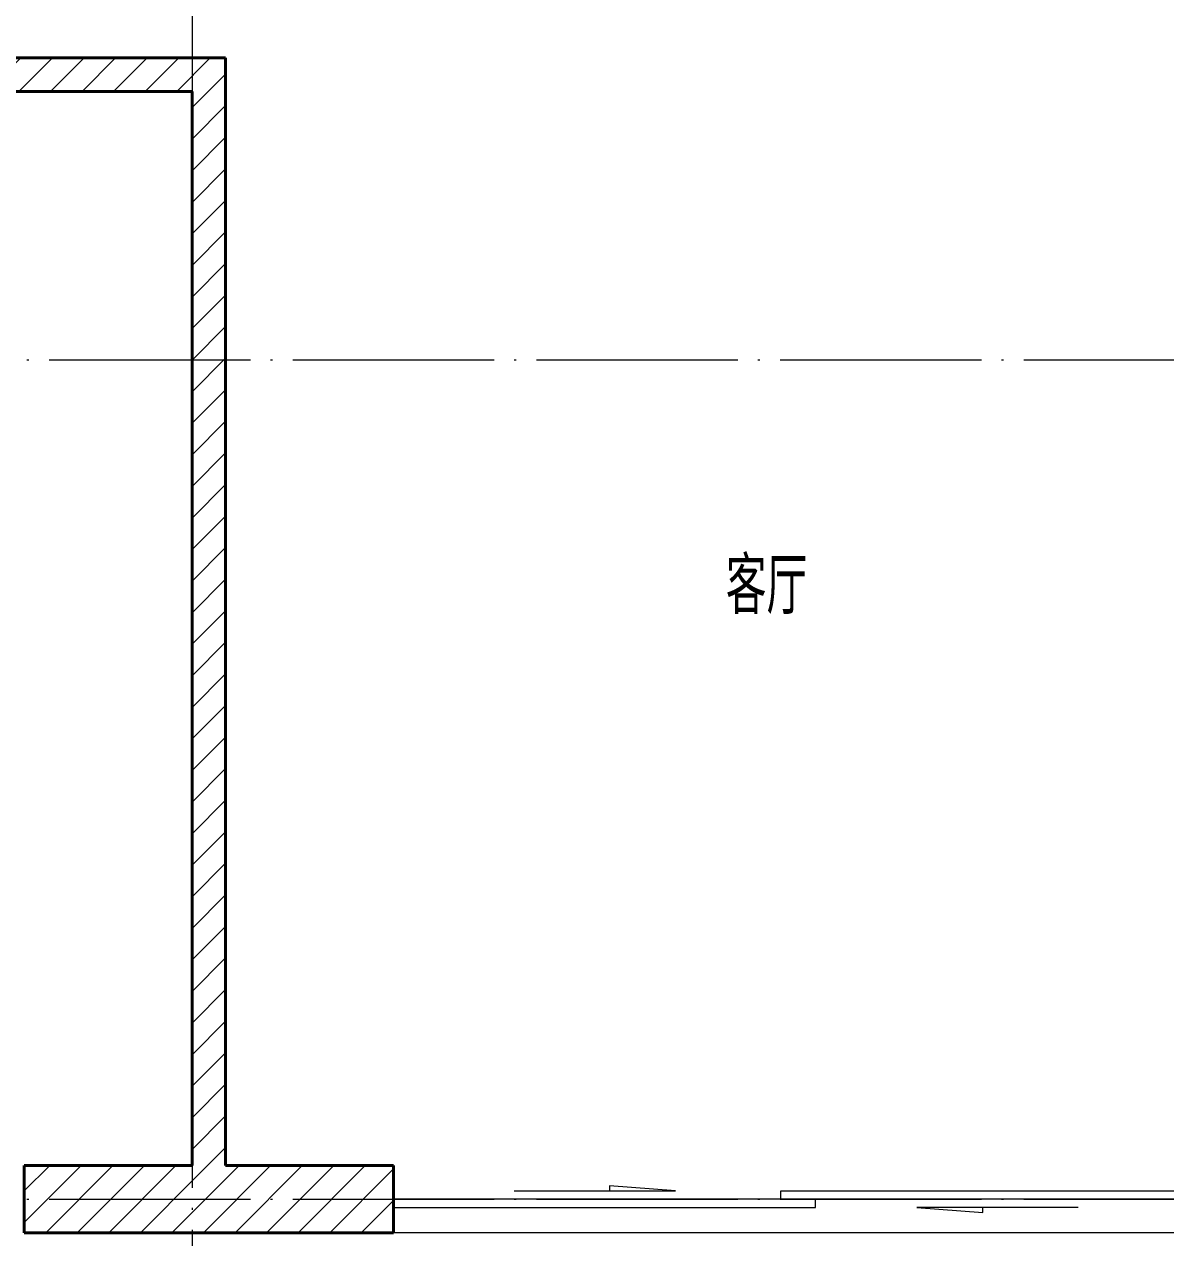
# Model space of a CAD drawing. Extents: x 27938 to 650306, y -92720 to 1524912.
# Drawn here: x 305617 to 309018, y 105491 to 109106 of the extents above; entities that cross this region are included whole.
import ezdxf

# ---------------------------------------------------------------- set-up
doc = ezdxf.new("R2010")
doc.units = 0
doc.header["$LTSCALE"] = 1000
doc.header["$MEASUREMENT"] = 0
doc.linetypes.add('DOTE', pattern=[2.42, 2, -0.2, 0.02, -0.2])
for name, color, linetype, lineweight in [('DOTE', 19, 'DOTE', 9), ('PUB_HATCH', 8, 'Continuous', 9), ('WALL', 9, 'Continuous', 40), ('WINDOW', 8, 'Continuous', 15)]:
    doc.layers.add(name, color=color, linetype=linetype, lineweight=lineweight)
doc.layers.add('PUB_TEXT', color=4, linetype='Continuous')
doc.styles.get("Standard").update_dxf_attribs({"font": 'gbenor.shx', "bigfont": 'gbcbig.shx'})
pattern_1 = [(45, (0, 47.75), (-47.022601, 47.022601), [])]

# ---------------------------------------------------------------- blocks, each defined once
blk = doc.blocks.new('FGDGDRGSDGDG')
at = {"layer": 'DOTE', "linetype": 'DOTE', "ltscale": 0.3}
for p, q in [((524182.5, 529998.5), (524182.5, 513948.5)), ((488182.5, 520248.5), (546982.5, 520248.5)), ((488182.5, 517748.5), (546982.5, 517748.5))]:
    blk.add_line(p, q, dxfattribs=at)
blk = doc.blocks.new('$DorLib2D$00000131')
at = {"color": 0, "linetype": 'Continuous'}
for p, q in [((0.15, 0.125), (0.2319, 0.1973)), ((0.2319, 0.1973), (0.2319, 0.125)), ((-0.5, 0.125), (-0.5, 0)), ((0.0192, 0.125), (-0.5, 0.125)), ((0.0192, 0), (0.0192, 0.125)), ((0.35, 0.125), (0.15, 0.125)), ((-0.5, 0), (0.0192, 0)), ((-0.024, 0), (0.5, 0)), ((-0.024, -0.125), (-0.024, 0)), ((0.5, 0), (0.5, -0.125)), ((-0.35, -0.125), (-0.15, -0.125)), ((-0.2319, -0.1973), (-0.2319, -0.125)), ((-0.15, -0.125), (-0.2319, -0.1973)), ((0.5, -0.125), (-0.024, -0.125))]:
    blk.add_line(p, q, dxfattribs=at)

msp = doc.modelspace()

# ---------------------------------------------------------------- hatches: boundary and pattern name
at = {"layer": 'PUB_HATCH'}
h = msp.add_hatch(dxfattribs=at)
h.set_pattern_fill('普通砖', color=256, scale=50, style=0)
h.set_pattern_definition(pattern_1)
h.paths.add_polyline_path([(306216.6, 109005.9), (304116.6, 109005.9), (304116.6, 108905.9), (306116.6, 108905.9)])
h = msp.add_hatch(dxfattribs=at)
h.set_pattern_fill('普通砖', color=256, scale=50, style=0)
h.set_pattern_definition(pattern_1)
h.paths.add_polyline_path([(306216.6, 109005.9), (306116.6, 108905.9), (306116.6, 105705.9), (306149.9, 105639.2), (306216.6, 105705.9)])
h = msp.add_hatch(dxfattribs=at)
h.set_pattern_fill('普通砖', color=256, scale=50, style=0)
h.set_pattern_definition(pattern_1)
h.paths.add_polyline_path([(306116.6, 105705.9), (305616.6, 105705.9), (305616.6, 105505.9), (306116.6, 105505.9), (306149.9, 105639.2)])
h = msp.add_hatch(dxfattribs=at)
h.set_pattern_fill('普通砖', color=256, scale=50, style=0)
h.set_pattern_definition(pattern_1)
h.paths.add_polyline_path([(306116.6, 105505.9), (306716.6, 105505.9), (306716.6, 105705.9), (306216.6, 105705.9), (306149.9, 105639.2)])

# ---------------------------------------------------------------- linework, layer by layer
at = {"layer": 'WALL', "color": 8}
for p, q in [((306216.6, 109005.9), (304116.6, 109005.9)), ((306216.6, 109005.9), (306216.6, 105705.9)), ((304116.6, 108905.9), (306116.6, 108905.9)), ((306116.6, 108905.9), (306116.6, 105705.9)), ((306116.6, 105705.9), (305616.6, 105705.9)), ((305616.6, 105705.9), (305616.6, 105505.9)), ((306716.6, 105705.9), (306216.6, 105705.9)), ((306716.6, 105505.9), (306716.6, 105705.9)), ((305616.6, 105505.9), (306116.6, 105505.9)), ((306116.6, 105505.9), (306716.6, 105505.9))]:
    msp.add_line(p, q, dxfattribs=at)
at = {"layer": 'WINDOW', "color": 8}
msp.add_line((309116.6, 105505.9), (306716.6, 105505.9), dxfattribs=at)

# ---------------------------------------------------------------- block references
msp.add_blockref('FGDGDRGSDGDG', (-218065.9, -412142.6))
at = {"layer": 'WINDOW', "color": 8, "xscale": 2400, "yscale": -200, "zscale": 2400, "rotation": 180}
msp.add_blockref('$DorLib2D$00000131', (307916.6, 105605.9), dxfattribs=at)

# ---------------------------------------------------------------- texts
at = {"layer": 'PUB_TEXT', "color": 8}
msp.add_text('客厅', height=168.79, dxfattribs=at).set_placement((307706.7, 107348.3))

doc.saveas('drawing.dxf')
